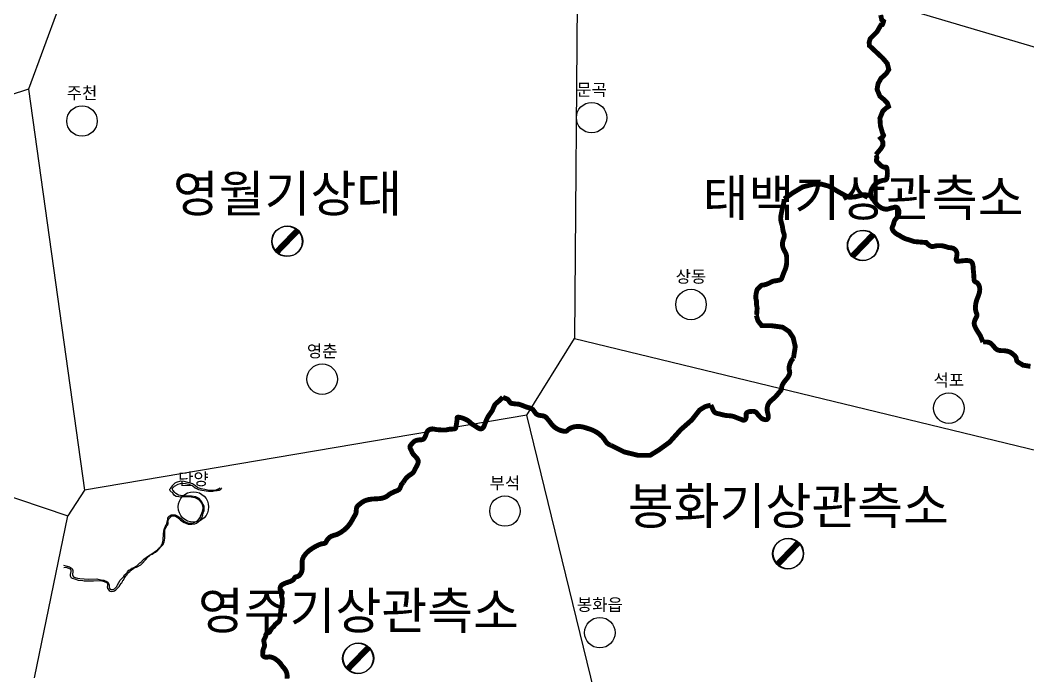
# Model space of a CAD drawing. Header units: millimetres. Extents: x -954552 to 1497340, y -301250 to 736091.
# Drawn here: x 307207 to 389927, y 374424 to 428269 of the extents above; entities that cross this region are included whole.
import ezdxf
from ezdxf.enums import TextEntityAlignment as Align

# ---------------------------------------------------------------- set-up
doc = ezdxf.new("R2010")
doc.units = ezdxf.units.MM
for name, color, linetype in [('2411', 7, 'Continuous'), ('AWS', 4, 'Continuous'), ('AWS명', 2, 'Continuous'), ('EL', 2, 'Continuous'), ('MAIN-RIVER', 5, 'Continuous'), ('Point', 1, 'Continuous'), ('관측소명', 3, 'Continuous'), ('기상청', 1, 'Continuous'), ('티센', 6, 'Continuous')]:
    doc.layers.add(name, color=color, linetype=linetype)
doc.styles.get("Standard").update_dxf_attribs({"font": ''})
doc.styles.get('Standard').set_extended_font_data('Gulim')

# ---------------------------------------------------------------- blocks, each defined once
blk = doc.blocks.new('관측소(기상청)')
at = {"layer": '기상청', "const_width": 500}
blk.add_lwpolyline([(821, 874), (-914, -926)], dxfattribs=at)
at = {"layer": '기상청'}
blk.add_circle((-46, -26), 1250, dxfattribs=at)

msp = doc.modelspace()

# ---------------------------------------------------------------- linework, layer by layer
at = {"layer": '2411', "const_width": 400}
for points in [[(377453, 417220), (377869, 417721), (378020, 417979), (378020, 418259), (377934, 418452), (377848, 418560), (378020, 418689), (378084, 418818), (377998, 418990), (377826, 419592), (377783, 420216), (378020, 420797), (378299, 421055), (378493, 421184), (378407, 421442), (378149, 421722), (377783, 422023), (377547, 422582), (377633, 423055), (377869, 423486), (378299, 423873), (378514, 424217), (378385, 424712), (378020, 425142), (376923, 426174), (376901, 426454), (376987, 426755), (377547, 427315), (377869, 427874), (377977, 427895), (378020, 427960), (378084, 428175), (377934, 428304), (377848, 428691)], [(377453, 417220), (377470, 417195), (377492, 417149), (377492, 417149), (377509, 417099), (377521, 417047), (377529, 416995), (377530, 416985), (377525, 416934), (377516, 416882), (377505, 416830), (377497, 416780), (377496, 416733), (377503, 416701), (377527, 416662), (377561, 416626), (377600, 416592), (377641, 416559), (377665, 416539), (377698, 416501), (377731, 416463), (377764, 416425), (377798, 416389), (377834, 416355), (377841, 416349), (377880, 416318), (377921, 416288), (377964, 416262), (378009, 416238), (378055, 416219), (378103, 416203), (378111, 416201), (378167, 416199), (378223, 416199), (378274, 416196), (378316, 416182), (378328, 416174), (378350, 416135), (378361, 416086), (378367, 416031), (378367, 416031), (378368, 416011), (378378, 415962), (378385, 415913), (378391, 415863), (378395, 415813), (378397, 415763), (378398, 415712), (378397, 415662), (378395, 415632), (378394, 415582), (378390, 415532), (378385, 415483), (378377, 415433), (378368, 415389), (378361, 415336), (378351, 415285), (378336, 415237), (378314, 415200), (378282, 415170), (378241, 415149), (378193, 415135), (378141, 415125), (378086, 415117), (378031, 415109), (378003, 415105), (377954, 415091), (377906, 415078), (377857, 415063), (377809, 415048), (377761, 415032), (377714, 415014), (377669, 414994), (377625, 414972), (377597, 414956), (377555, 414930), (377514, 414901), (377514, 414901), (377475, 414869), (377437, 414836), (377401, 414801), (377381, 414780), (377345, 414745), (377312, 414707), (377280, 414668), (377250, 414628), (377222, 414587), (377196, 414544), (377191, 414537), (377164, 414494), (377139, 414449), (377115, 414404), (377095, 414358), (377076, 414311), (377061, 414263), (377050, 414215), (377043, 414171), (377034, 414121), (377030, 414071), (377029, 414020), (377031, 413968), (377037, 413918), (377047, 413867), (377060, 413818), (377077, 413771), (377097, 413725), (377119, 413682), (377146, 413640), (377175, 413600), (377207, 413560), (377240, 413521), (377273, 413483), (377286, 413468), (377315, 413427), (377315, 413427), (377344, 413385), (377373, 413344), (377403, 413303), (377432, 413263), (377463, 413223), (377495, 413185), (377527, 413147), (377561, 413111), (377597, 413076), (377597, 413075), (377633, 413041), (377671, 413007), (377710, 412975), (377750, 412945), (377792, 412917), (377834, 412891), (377868, 412873), (377912, 412848), (377957, 412825), (378003, 412806), (378051, 412789), (378099, 412775), (378148, 412765), (378151, 412764), (378201, 412754), (378251, 412748), (378302, 412745), (378352, 412746), (378403, 412751), (378452, 412761), (378463, 412764), (378510, 412779), (378544, 412791), (378591, 412806), (378640, 412819), (378688, 412832), (378688, 412832), (378737, 412844), (378785, 412855), (378834, 412865), (378868, 412872), (378920, 412889), (378971, 412904), (379021, 412914), (379068, 412917), (379098, 412913), (379143, 412896), (379185, 412869), (379223, 412833), (379257, 412791), (379285, 412745), (379301, 412710), (379321, 412665), (379335, 412618), (379343, 412568), (379346, 412517), (379344, 412464), (379338, 412412), (379327, 412360), (379313, 412309), (379301, 412277), (379285, 412230), (379264, 412185), (379240, 412141), (379213, 412098), (379183, 412057), (379166, 412033), (379134, 411995), (379101, 411957), (379067, 411920), (379035, 411882), (379017, 411857), (378993, 411815), (378993, 411815), (378973, 411770), (378956, 411723), (378941, 411675), (378927, 411627), (378914, 411577), (378902, 411528), (378889, 411479), (378882, 411452), (378859, 411404), (378837, 411356), (378817, 411308), (378800, 411261), (378790, 411215), (378787, 411181), (378792, 411134), (378805, 411088), (378825, 411043), (378851, 410999), (378882, 410956), (378916, 410915), (378954, 410875), (378993, 410838), (379004, 410829), (379039, 410795), (379077, 410764), (379117, 410735), (379158, 410707), (379201, 410681), (379246, 410657), (379291, 410633), (379336, 410609), (379382, 410586), (379410, 410572), (379452, 410546), (379495, 410519), (379538, 410493), (379538, 410493), (379581, 410467), (379624, 410442), (379668, 410418), (379712, 410395), (379757, 410372), (379802, 410351), (379848, 410332), (379856, 410329), (379903, 410311), (379950, 410295), (379998, 410280), (380046, 410266), (380094, 410252), (380142, 410238), (380154, 410234), (380201, 410218), (380249, 410203), (380296, 410187), (380344, 410171), (380391, 410155), (380438, 410140), (380486, 410124), (380533, 410108), (380581, 410092), (380600, 410085), (381601, 410004), (381634, 409966), (381666, 409928), (381700, 409891), (381723, 409869), (381760, 409835), (381799, 409803), (381839, 409773), (381881, 409746), (381924, 409721), (381926, 409720), (381926, 409720), (381970, 409697), (381980, 409693), (382027, 409681), (382077, 409678), (382128, 409682), (382180, 409690), (382196, 409693), (382246, 409701), (382295, 409711), (382344, 409723), (382393, 409734), (382442, 409742), (382492, 409747), (382494, 409747), (382544, 409747), (382548, 409747), (382598, 409748), (382648, 409749), (382699, 409750), (382749, 409750), (382798, 409749), (382832, 409747), (382882, 409741), (382931, 409734), (382979, 409724), (383028, 409713), (383076, 409700), (383125, 409687), (383173, 409672), (383221, 409658), (383269, 409643), (383317, 409627), (383365, 409613), (383414, 409598), (383466, 409592), (383518, 409586), (383518, 409586), (383571, 409580), (383622, 409573), (383673, 409565), (383722, 409554), (383769, 409541), (383814, 409523), (383856, 409501), (383874, 409490), (383915, 409461), (383953, 409427), (383989, 409389), (384020, 409348), (384048, 409305), (384071, 409260), (384088, 409213), (384090, 409206), (384102, 409160), (384108, 409112), (384109, 409062), (384107, 409012), (384101, 408961), (384094, 408909), (384086, 408857), (384078, 408806), (384077, 408800), (384064, 408749), (384052, 408698), (384044, 408649), (384046, 408600), (384050, 408583), (384068, 408535), (384090, 408502), (384126, 408477), (384171, 408466), (384222, 408465), (384278, 408472), (384278, 408472), (384336, 408482), (384375, 408489), (384424, 408491), (384474, 408496), (384524, 408501), (384574, 408506), (384624, 408512), (384672, 408516), (384723, 408521), (384773, 408525), (384824, 408528), (384874, 408530), (384924, 408530), (384974, 408527), (385023, 408521), (385051, 408516), (385103, 408508), (385154, 408496), (385202, 408480), (385247, 408459), (385281, 408434), (385314, 408400), (385343, 408360), (385366, 408314), (385385, 408265), (385400, 408215), (385402, 408204), (385416, 408157), (385425, 408109), (385432, 408059), (385436, 408009), (385439, 407959), (385440, 407908), (385442, 407857), (385443, 407826), (385448, 407776), (385448, 407776), (385454, 407726), (385459, 407676), (385464, 407627), (385469, 407577), (385474, 407527), (385478, 407477), (385483, 407428), (385484, 407420), (385486, 407370), (385488, 407320), (385491, 407270), (385493, 407220), (385496, 407170), (385500, 407120), (385505, 407070), (385511, 407027), (385513, 406974), (385518, 406921), (385529, 406872), (385548, 406830), (385551, 406824), (385586, 406794), (385629, 406770), (385677, 406748), (385724, 406725), (385741, 406716), (385779, 406683), (385813, 406647), (385845, 406607), (385874, 406565), (385899, 406520), (385920, 406473), (385937, 406426), (385944, 406405), (385958, 406358), (385968, 406309), (385968, 406309), (385975, 406259), (385978, 406209), (385979, 406158), (385976, 406107), (385971, 406056), (385971, 406053), (385966, 406004), (385958, 405955), (385948, 405906), (385936, 405858), (385922, 405809), (385907, 405761), (385890, 405713), (385874, 405665), (385862, 405634), (385846, 405587), (385828, 405540), (385810, 405493), (385792, 405446), (385774, 405400), (385756, 405353), (385739, 405306), (385723, 405259), (385714, 405228), (385699, 405180), (385687, 405131), (385675, 405083), (385664, 405034), (385654, 404984), (385646, 404935), (385640, 404885), (385634, 404836), (385632, 404809), (385627, 404759), (385623, 404708), (385621, 404658), (385621, 404658), (385621, 404608), (385624, 404558), (385629, 404508), (385632, 404484), (385642, 404435), (385654, 404387), (385668, 404339), (385683, 404291), (385699, 404243), (385700, 404240), (385719, 404193), (385737, 404145), (385750, 404098), (385754, 404078), (385753, 404031), (385744, 403985), (385728, 403938), (385707, 403892), (385683, 403846), (385657, 403800), (385632, 403753), (385608, 403706), (385605, 403699), (385587, 403651), (385570, 403603), (385554, 403555), (385541, 403506), (385531, 403458), (385525, 403409), (385524, 403388), (385525, 403339), (385531, 403290), (385541, 403242), (385555, 403193), (385572, 403145), (385591, 403097), (385591, 403097), (385612, 403050), (385635, 403004), (385646, 402982), (385667, 402937), (385690, 402893), (385715, 402849), (385740, 402806), (385767, 402764), (385794, 402721), (385808, 402698), (385835, 402656), (385862, 402614), (385890, 402572), (385917, 402530), (385944, 402488), (385970, 402445), (385995, 402402), (386011, 402373), (386033, 402329), (386054, 402283), (386075, 402238), (386094, 402192), (386113, 402145), (386132, 402099), (386146, 402062), (386166, 402016), (386185, 401970), (386204, 401924), (386223, 401877), (386241, 401835), (386241, 401835)], [(369924, 413587), (370663, 414107), (371459, 414580), (372319, 414795), (373008, 414795), (373632, 414623), (374384, 414172), (375008, 413827), (375288, 413720), (375761, 413763), (376449, 413935), (377045, 413878)], [(369924, 413587), (369925, 413570), (369924, 413519), (369920, 413469), (369914, 413418), (369906, 413367), (369896, 413317), (369896, 413317), (369892, 413294), (369883, 413245), (369873, 413197), (369861, 413148), (369849, 413099), (369837, 413051), (369835, 413040), (369798, 412904), (369787, 412855), (369777, 412806), (369766, 412757), (369756, 412708), (369745, 412659), (369735, 412610), (369726, 412561), (369720, 412529), (369709, 412479), (369699, 412430), (369689, 412380), (369679, 412330), (369669, 412281), (369661, 412231), (369654, 412181), (369648, 412131), (369643, 412081), (369640, 412032), (369639, 411982), (369639, 411933), (369642, 411888), (369649, 411839), (369658, 411791), (369668, 411742), (369681, 411694), (369694, 411646), (369708, 411597), (369723, 411549), (369723, 411549), (369737, 411500), (369751, 411452), (369763, 411403), (369767, 411388), (369775, 411339), (369783, 411289), (369790, 411240), (369797, 411190), (369804, 411141), (369811, 411091), (369819, 411042), (369827, 410993), (369829, 410982), (369844, 410933), (369859, 410884), (369875, 410835), (369891, 410787), (369906, 410738), (369919, 410690), (369929, 410641), (369936, 410593), (369939, 410545), (369939, 410544), (369933, 410496), (369922, 410449), (369908, 410401), (369892, 410353), (369875, 410306), (369857, 410258), (369840, 410210), (369824, 410161), (369814, 410122), (369803, 410073), (369794, 410023), (369787, 409973), (369782, 409923), (369782, 409923), (369780, 409873), (369782, 409824), (369783, 409810), (369787, 409760), (369796, 409711), (369807, 409663), (369821, 409614), (369837, 409566), (369855, 409519), (369875, 409472), (369892, 409435), (369914, 409390), (369938, 409346), (369963, 409302), (369988, 409259), (370013, 409215), (370036, 409170), (370056, 409125), (370064, 409106), (370080, 409059), (370094, 409011), (370105, 408962), (370115, 408913), (370122, 408863), (370126, 408825), (370131, 408776), (370132, 408726), (370133, 408676), (370132, 408626), (370130, 408576), (370128, 408525), (370127, 408475), (370126, 408466), (370126, 408416), (370126, 408366), (370126, 408316), (370126, 408316), (370126, 408309), (370111, 408184), (370101, 408135), (370092, 408086), (370081, 408037), (370070, 407989), (370064, 407966), (370050, 407918), (370034, 407870), (370017, 407823), (369998, 407777), (369986, 407747), (369966, 407701), (369946, 407655), (369925, 407610), (369923, 407606), (369783, 407231), (369766, 407182), (369750, 407132), (369731, 407085), (369709, 407041), (369689, 407012), (369654, 406981), (369614, 406956), (369568, 406937), (369519, 406921), (369468, 406909), (369415, 406899), (369362, 406890), (369345, 406887), (369296, 406877), (369246, 406869), (369197, 406862), (369147, 406854), (369098, 406846), (369049, 406837), (369049, 406837), (369001, 406825), (368955, 406807), (368909, 406788), (368864, 406766), (368819, 406743), (368775, 406720), (368730, 406696), (368686, 406674), (368642, 406653), (368595, 406634), (368549, 406615), (368502, 406597), (368455, 406581), (368407, 406565), (368359, 406551), (368311, 406538), (368267, 406528), (368216, 406522), (368165, 406517), (368116, 406508), (368078, 406496), (368036, 406472), (367996, 406442), (367958, 406408), (367922, 406371), (367886, 406337), (367851, 406301), (367817, 406265), (367783, 406227), (367750, 406190), (367717, 406152), (367711, 406146), (367672, 406043), (367662, 405994), (367651, 405945), (367641, 405896), (367641, 405896), (367631, 405847), (367622, 405798), (367614, 405748), (367610, 405715), (367603, 405665), (367597, 405615), (367594, 405565), (367592, 405515), (367593, 405465), (367594, 405449), (367602, 405400), (367614, 405351), (367626, 405302), (367639, 405254), (367649, 405205), (367655, 405155), (367656, 405136), (367656, 405105), (367656, 404886), (367667, 404837), (367677, 404788), (367687, 404739), (367695, 404689), (367701, 404640), (367703, 404605), (367701, 404555), (367697, 404506), (367692, 404456), (367688, 404406), (367688, 404386), (367688, 404371), (367672, 404183), (367662, 404133), (367651, 404083), (367637, 404036), (367633, 404028)], [(367633, 404028), (367781, 403567), (368082, 403180), (368878, 403180), (369803, 403051), (370319, 402707), (370663, 402190), (370835, 401459), (370685, 400511)], [(390142, 399845), (390091, 399851), (390040, 399856), (389990, 399861), (389985, 399862), (389935, 399870), (389886, 399879), (389837, 399888), (389788, 399897), (389738, 399905), (389738, 399905), (389712, 399908), (389663, 399915), (389613, 399920), (389563, 399925), (389543, 399927), (389374, 400040), (389328, 400065), (389282, 400090), (389236, 400115), (389191, 400141), (389148, 400169), (389108, 400198), (389072, 400230), (389040, 400265), (389027, 400284), (389009, 400329), (388997, 400377), (388987, 400427), (388977, 400478), (388966, 400527), (388951, 400575), (388942, 400594), (388915, 400635), (388884, 400673), (388849, 400709), (388811, 400744), (388772, 400777), (388754, 400791), (388718, 400826), (388680, 400860), (388641, 400892), (388601, 400923), (388560, 400951), (388518, 400978), (388482, 400998), (388438, 401020), (388438, 401020), (388393, 401039), (388346, 401056), (388298, 401071), (388250, 401083), (388200, 401094), (388150, 401103), (388100, 401110), (388049, 401117), (387998, 401122), (387947, 401126), (387909, 401129), (387859, 401131), (387808, 401131), (387758, 401131), (387707, 401133), (387658, 401136), (387609, 401142), (387580, 401148), (387532, 401161), (387484, 401177), (387437, 401196), (387393, 401219), (387355, 401242), (387316, 401271), (387279, 401303), (387244, 401339), (387211, 401376), (387178, 401415), (387146, 401455), (387114, 401495), (387081, 401533), (387064, 401552), (387029, 401590), (386993, 401627), (386956, 401663), (386919, 401697), (386919, 401697), (386880, 401729), (386839, 401757), (386796, 401781), (386763, 401796), (386717, 401812), (386668, 401823), (386619, 401831), (386568, 401838), (386528, 401843), (386527, 401843), (386477, 401843), (386427, 401844), (386377, 401844), (386327, 401843), (386322, 401843), (386272, 401839), (386239, 401834)], [(370685, 400511), (370665, 400493), (370629, 400457), (370597, 400418), (370580, 400395), (370550, 400355), (370550, 400355), (370523, 400313), (370499, 400269), (370477, 400224), (370458, 400179), (370436, 400133), (370415, 400087), (370397, 400039), (370380, 399991), (370364, 399942), (370352, 399893), (370341, 399844), (370333, 399794), (370327, 399744), (370325, 399694), (370325, 399644), (370326, 399625), (370335, 399576), (370347, 399526), (370360, 399477), (370372, 399428), (370380, 399379), (370382, 399334), (370377, 399285), (370367, 399237), (370352, 399189), (370333, 399142), (370312, 399095), (370288, 399049), (370279, 399033), (370256, 398990), (370230, 398948), (370203, 398906), (370173, 398866), (370143, 398827), (370111, 398788), (370079, 398749), (370079, 398749), (370046, 398710), (370014, 398671), (369982, 398632), (369950, 398593), (369920, 398553), (369891, 398512), (369875, 398489), (369848, 398446), (369822, 398403), (369798, 398359), (369776, 398315), (369755, 398269), (369753, 398263), (369740, 398215), (369730, 398165), (369722, 398115), (369714, 398065), (369705, 398015), (369694, 397966), (369679, 397920), (369668, 397896), (369642, 397855), (369612, 397815), (369580, 397776), (369546, 397738), (369527, 397718), (369496, 397679), (369464, 397640), (369432, 397602), (369400, 397564), (369367, 397526), (369334, 397488), (369302, 397450), (369268, 397413), (369235, 397375), (369202, 397338), (369202, 397338), (369180, 397314), (369142, 397279), (369104, 397244), (369064, 397210), (369025, 397176), (368985, 397143), (368945, 397109), (368906, 397075), (368867, 397041), (368830, 397006), (368794, 396971), (368759, 396935), (368726, 396898), (368696, 396860), (368667, 396821), (368642, 396781), (368619, 396739), (368607, 396713), (368588, 396667), (368571, 396620), (368558, 396572), (368546, 396523), (368537, 396473), (368531, 396422), (368527, 396371), (368525, 396320), (368526, 396269), (368530, 396218), (368532, 396196), (368539, 396148), (368550, 396099), (368562, 396050), (368575, 396002), (368587, 395953), (368599, 395904), (368607, 395858), (368607, 395858), (368617, 395808), (368625, 395757), (368629, 395706), (368626, 395657), (368616, 395614), (368613, 395606), (368590, 395560), (368559, 395519), (368520, 395487), (368513, 395483), (368470, 395464), (368421, 395456), (368369, 395458), (368316, 395467), (368263, 395481), (368259, 395483), (368213, 395495), (368169, 395513), (368126, 395536), (368085, 395563), (368044, 395593), (368006, 395627), (367968, 395662), (367931, 395700), (367895, 395739), (367860, 395779), (367825, 395819), (367799, 395849), (367768, 395890), (367737, 395932), (367706, 395974), (367674, 396013), (367640, 396048), (367603, 396077), (367593, 396084), (367549, 396106), (367549, 396106), (367502, 396123), (367452, 396135), (367401, 396141), (367350, 396143), (367298, 396141), (367283, 396140), (367227, 396140), (367170, 396137), (367113, 396130), (367057, 396119), (367003, 396104), (366952, 396085), (366906, 396062), (366866, 396034), (366834, 396001), (366809, 395964), (366804, 395952), (366797, 395908), (366797, 395860), (366801, 395808), (366804, 395755), (366805, 395703), (366804, 395689), (366798, 395636), (366788, 395584), (366772, 395536), (366747, 395494), (366728, 395473), (366689, 395442), (366653, 395426), (366608, 395417), (366561, 395420), (366512, 395434), (366462, 395454), (366411, 395477), (366381, 395492), (366381, 395492), (366333, 395507), (366286, 395523), (366239, 395540), (366192, 395558), (366145, 395577), (366098, 395596), (366052, 395615), (366005, 395634), (365958, 395653), (365912, 395671), (365865, 395689), (365818, 395706), (365771, 395722), (365723, 395736), (365675, 395749), (365627, 395761), (365611, 395764), (365562, 395771), (365512, 395776), (365462, 395781), (365412, 395784), (365362, 395788), (365312, 395791), (365262, 395795), (365212, 395799), (365188, 395802), (365139, 395809), (365090, 395817), (365040, 395826), (364991, 395836), (364942, 395846), (364893, 395857), (364845, 395869), (364796, 395881), (364748, 395893), (364699, 395906), (364699, 395906), (364651, 395919), (364603, 395933), (364568, 395943), (364517, 395952), (364466, 395963), (364416, 395974), (364367, 395988), (364321, 396005), (364278, 396025), (364258, 396037), (364222, 396065), (364189, 396099), (364159, 396137), (364132, 396178), (364107, 396222), (364084, 396268), (364063, 396317), (364042, 396366), (364022, 396415), (364001, 396465), (363995, 396478), (363971, 396522), (363948, 396566), (363924, 396610), (363901, 396655)], [(338668, 390323), (338694, 390366), (338719, 390410), (338745, 390453), (338772, 390495), (338799, 390537), (338826, 390573), (338857, 390611), (338890, 390649), (338924, 390685), (338960, 390720), (338996, 390754), (339034, 390788), (339072, 390820), (339111, 390853), (339130, 390868), (339171, 390898), (339213, 390927), (339256, 390955), (339298, 390983), (339340, 391012), (339380, 391042), (339418, 391073), (339454, 391106), (339481, 391136), (339510, 391176), (339535, 391218), (339559, 391262), (339581, 391308), (339602, 391354), (339624, 391400), (339645, 391445), (339648, 391450), (339673, 391494), (339698, 391537), (339722, 391581), (339722, 391581), (339745, 391625), (339749, 391635), (339774, 391681), (339798, 391729), (339821, 391778), (339842, 391827), (339860, 391876), (339873, 391925), (339883, 391974), (339886, 392022), (339884, 392069), (339879, 392097), (339864, 392142), (339844, 392187), (339818, 392230), (339789, 392272), (339757, 392314), (339731, 392346), (339699, 392385), (339665, 392422), (339630, 392458), (339594, 392493), (339559, 392529), (339524, 392565), (339491, 392603), (339461, 392642), (339454, 392651), (339428, 392694), (339404, 392737), (339382, 392782), (339361, 392828), (339341, 392874), (339322, 392921), (339315, 392938), (339288, 392984), (339262, 393031), (339262, 393031), (339238, 393078), (339219, 393125), (339207, 393171), (339204, 393215), (339213, 393260), (339232, 393305), (339257, 393349), (339288, 393392), (339323, 393433), (339352, 393464), (339383, 393505), (339415, 393545), (339449, 393582), (339486, 393618), (339524, 393651), (339565, 393681), (339607, 393707), (339639, 393723), (339683, 393742), (339730, 393758), (339779, 393770), (339829, 393780), (339879, 393788), (339929, 393796), (339934, 393797), (339987, 393801), (340040, 393803), (340092, 393806), (340144, 393809), (340194, 393816), (340240, 393828), (340283, 393846), (340294, 393852), (340331, 393882), (340365, 393917), (340394, 393958), (340394, 393958), (340421, 394002), (340446, 394049), (340468, 394097), (340470, 394102), (340489, 394148), (340506, 394195), (340521, 394243), (340536, 394292), (340552, 394339), (340570, 394385), (340590, 394425), (340615, 394469), (340643, 394512), (340675, 394551), (340711, 394586), (340729, 394601), (340769, 394630), (340814, 394653), (340861, 394672), (340910, 394686), (340941, 394693), (340989, 394700), (341037, 394702), (341087, 394700), (341136, 394694), (341187, 394686), (341237, 394676), (341288, 394666), (341338, 394655), (341385, 394647), (341434, 394642), (341484, 394637), (341534, 394633), (341584, 394629), (341634, 394625), (341684, 394622), (341684, 394622), (341734, 394619), (341745, 394619), (341795, 394616), (341845, 394612), (341895, 394610), (341946, 394608), (341996, 394608), (342046, 394609), (342096, 394611), (342145, 394615), (342179, 394619), (342228, 394628), (342277, 394639), (342326, 394651), (342374, 394662), (342423, 394672), (342438, 394674), (342487, 394680), (342537, 394683), (342587, 394685), (342637, 394687), (342687, 394688), (342702, 394689), (342826, 394693), (342876, 394707), (342921, 394726), (342927, 394730), (342956, 394765), (342974, 394812), (342984, 394864), (342991, 394919), (342992, 394924), (343003, 394973), (343012, 395022), (343019, 395071), (343026, 395121), (343026, 395121), (343029, 395146), (343037, 395195), (343045, 395244), (343052, 395294), (343059, 395344), (343065, 395393), (343070, 395443), (343075, 395493), (343075, 395497), (343073, 395553), (343075, 395604), (343084, 395635), (343113, 395659), (343155, 395669), (343208, 395666), (343266, 395655), (343327, 395639), (343371, 395626), (343420, 395617), (343468, 395605), (343516, 395591), (343564, 395574), (343611, 395556), (343657, 395536), (343703, 395515), (343750, 395496), (343796, 395475), (343841, 395453), (343885, 395430), (343928, 395405), (343971, 395378), (343999, 395358), (344038, 395327), (344076, 395294), (344112, 395260), (344148, 395225), (344148, 395225), (344185, 395191), (344222, 395157), (344258, 395127), (344299, 395099), (344340, 395071), (344383, 395045), (344426, 395020), (344469, 394994), (344513, 394969), (344526, 394961), (344567, 394932), (344608, 394902), (344649, 394873), (344690, 394845), (344733, 394818), (344776, 394794), (344812, 394776), (344859, 394750), (344908, 394726), (344957, 394708), (345005, 394699), (345051, 394702), (345052, 394702), (345098, 394717), (345142, 394743), (345182, 394776), (345200, 394795), (345232, 394830), (345259, 394871), (345282, 394915), (345301, 394962), (345319, 395011), (345335, 395061), (345348, 395099), (345368, 395145), (345387, 395192), (345387, 395192), (345406, 395238), (345424, 395285), (345443, 395331), (345461, 395378), (345480, 395424), (345499, 395471), (345518, 395517), (345539, 395562), (345560, 395607), (345578, 395644), (345604, 395687), (345630, 395729), (345657, 395771), (345686, 395812), (345714, 395853), (345744, 395894), (345773, 395935), (345802, 395975), (345832, 396016), (345861, 396057), (345889, 396098), (345917, 396139), (345944, 396181), (345966, 396217), (345987, 396263), (346006, 396310), (346025, 396357), (346044, 396405), (346062, 396452), (346082, 396499), (346102, 396545), (346123, 396590), (346146, 396633), (346172, 396675), (346199, 396716), (346207, 396725), (346207, 396725), (346240, 396761), (346275, 396796), (346312, 396830), (346350, 396863), (346389, 396895), (346428, 396927), (346467, 396959), (346475, 396965), (346512, 396998), (346550, 397031), (346587, 397065), (346624, 397099), (346660, 397133), (346696, 397168), (346706, 397178), (346740, 397214), (346774, 397250), (346808, 397287), (346825, 397306), (346825, 397306)], [(355682, 393369), (355632, 393384), (355625, 393387), (355578, 393404), (355534, 393428), (355492, 393456), (355452, 393487), (355437, 393500), (355399, 393531), (355364, 393566), (355331, 393603), (355300, 393642), (355271, 393682), (355242, 393723), (355214, 393766), (355186, 393808), (355157, 393851), (355157, 393851), (355129, 393893), (355099, 393934), (355080, 393960), (355046, 393997), (355012, 394034), (354976, 394070), (354940, 394105), (354904, 394139), (354867, 394173), (354829, 394207), (354790, 394239), (354751, 394271), (354711, 394301), (354671, 394331), (354630, 394360), (354588, 394388), (354546, 394415), (354503, 394441), (354460, 394466), (354441, 394476), (354398, 394501), (354354, 394525), (354310, 394547), (354265, 394569), (354219, 394590), (354173, 394609), (354126, 394628), (354079, 394646), (354032, 394663), (353985, 394680), (353937, 394695), (353889, 394710), (353840, 394724), (353821, 394730), (353774, 394747), (353726, 394764), (353726, 394764), (353678, 394780), (353629, 394796), (353581, 394811), (353532, 394825), (353483, 394838), (353434, 394851), (353385, 394862), (353336, 394872), (353287, 394880), (353237, 394887), (353188, 394893), (353138, 394897), (353089, 394899), (353042, 394899), (352991, 394901), (352941, 394901), (352890, 394899), (352839, 394895), (352789, 394890), (352739, 394883), (352689, 394874), (352640, 394862), (352592, 394849), (352545, 394833), (352498, 394815), (352497, 394814), (352451, 394796), (352406, 394774), (352362, 394751), (352318, 394726), (352276, 394699), (352234, 394670), (352193, 394641), (352187, 394636), (352149, 394600), (352112, 394565), (352112, 394565), (352073, 394534), (352037, 394514), (351990, 394503), (351940, 394500), (351889, 394505), (351837, 394513), (351830, 394514), (351781, 394521), (351732, 394531), (351683, 394544), (351660, 394551), (351612, 394565), (351564, 394580), (351517, 394597), (351470, 394615), (351424, 394635), (351378, 394657), (351333, 394679), (351288, 394704), (351245, 394729), (351202, 394756), (351160, 394784), (351119, 394813), (351078, 394843), (351039, 394875), (351022, 394889), (350985, 394922), (350950, 394956), (350916, 394992), (350883, 395029), (350851, 395067), (350820, 395106), (350789, 395145), (350758, 395185), (350728, 395226), (350698, 395266), (350698, 395266), (350667, 395307), (350637, 395347), (350606, 395387), (350574, 395427), (350542, 395466), (350509, 395503), (350486, 395528), (350453, 395567), (350419, 395605), (350384, 395642), (350347, 395675), (350308, 395704), (350289, 395716), (350246, 395737), (350200, 395754), (350151, 395767), (350102, 395777), (350051, 395785), (350000, 395792), (349949, 395799), (349942, 395800), (349892, 395808), (349842, 395815), (349794, 395825), (349782, 395829), (349734, 395844), (349688, 395864), (349644, 395887), (349632, 395894), (349592, 395923), (349555, 395955), (349521, 395992), (349490, 396031), (349459, 396072), (349429, 396114), (349400, 396156), (349400, 396156), (349370, 396198), (349339, 396238), (349307, 396276), (349272, 396311), (349266, 396317), (349224, 396342), (349181, 396365), (349136, 396385), (349090, 396403), (349043, 396419), (348995, 396435), (348946, 396449), (348896, 396462), (348847, 396476), (348797, 396489), (348748, 396502), (348740, 396505), (348693, 396523), (348646, 396542), (348600, 396561), (348553, 396579), (348507, 396598), (348460, 396616), (348414, 396635), (348367, 396652), (348320, 396669), (348273, 396686), (348225, 396702), (348178, 396716), (348130, 396730), (348129, 396730), (348078, 396737), (348027, 396742), (347976, 396746), (347924, 396750), (347873, 396754), (347873, 396754), (347822, 396758), (347771, 396764), (347722, 396772), (347702, 396776), (347652, 396783), (347601, 396789), (347551, 396797), (347504, 396810), (347491, 396815), (347453, 396842), (347419, 396877), (347389, 396917), (347360, 396960), (347331, 397004), (347301, 397047), (347284, 397068), (347249, 397105), (347218, 397134), (347177, 397161), (347131, 397181), (347083, 397197), (347034, 397212), (347012, 397219), (346966, 397239), (346920, 397260), (346875, 397281), (346830, 397303), (346825, 397306)], [(363901, 396655), (363436, 396533), (362984, 396254), (362338, 395436), (361435, 394640), (360510, 393608), (359650, 392984), (358918, 392532), (357929, 392532), (356789, 392812), (356100, 393156), (355682, 393369)], [(338668, 390323), (338510, 390140), (338500, 390130), (338490, 390080), (338470, 390030), (338450, 389980), (338430, 389930), (338410, 389890), (338390, 389840), (338390, 389840), (338370, 389800), (338340, 389760), (338310, 389720), (338290, 389710), (338250, 389690), (338210, 389660), (338170, 389640), (338120, 389620), (338070, 389600), (338020, 389580), (337970, 389570), (337950, 389550), (337910, 389530), (337860, 389510), (337810, 389490), (337770, 389470), (337720, 389450), (337680, 389430), (337640, 389400), (337590, 389380), (337550, 389350), (337540, 389350), (337500, 389320), (337460, 389290), (337420, 389250), (337380, 389220), (337340, 389190), (337300, 389170), (337260, 389140), (337240, 389130), (337200, 389110), (337150, 389090), (337100, 389070), (337060, 389050), (337010, 389040), (336960, 389030), (336960, 389030), (336910, 389010), (336860, 389000), (336810, 388990), (336760, 388990), (336710, 388980), (336670, 388970), (336620, 388970), (336570, 388970), (336520, 388960), (336470, 388960), (336420, 388960), (336370, 388960), (336320, 388960), (336270, 388950), (336220, 388950), (336170, 388950), (336120, 388950), (336070, 388940), (336050, 388940), (336000, 388930), (335950, 388920), (335900, 388910), (335850, 388910), (335800, 388900), (335750, 388880), (335700, 388870), (335660, 388860), (335610, 388840), (335560, 388820), (335510, 388810), (335470, 388790), (335420, 388760), (335380, 388740), (335340, 388720), (335300, 388690), (335260, 388660), (335260, 388660), (335220, 388640), (335180, 388600), (335140, 388570), (335100, 388540), (335080, 388520), (335040, 388490), (335000, 388460), (334960, 388430), (334920, 388390), (334890, 388350), (334860, 388310), (334840, 388280), (334830, 388240), (334820, 388190), (334810, 388140), (334800, 388090), (334800, 388040), (334790, 387990), (334790, 387930), (334790, 387880), (334780, 387830), (334770, 387780), (334760, 387760), (334740, 387720), (334720, 387670), (334700, 387630), (334670, 387580), (334650, 387540), (334620, 387500), (334600, 387450), (334570, 387410), (334540, 387360), (334520, 387320), (334500, 387270), (334470, 387230), (334450, 387190), (334450, 387190), (334420, 387140), (334400, 387100), (334370, 387060), (334340, 387010), (334320, 386970), (334290, 386930), (334260, 386890), (334230, 386850), (334200, 386810), (334170, 386770), (334150, 386750), (334120, 386710), (334090, 386680), (334060, 386640), (334020, 386600), (333980, 386570), (333950, 386530), (333910, 386500), (333870, 386470), (333840, 386430), (333800, 386400), (333760, 386370), (333740, 386360), (333700, 386330), (333660, 386300), (333620, 386270), (333580, 386240), (333540, 386210), (333500, 386190), (333450, 386160), (333410, 386140), (333370, 386110), (333320, 386090), (333280, 386070), (333260, 386060), (333220, 386040), (333220, 386040), (333170, 386020), (333120, 386010), (333070, 385990), (333020, 385980), (332970, 385960), (332920, 385950), (332880, 385930), (332830, 385910), (332780, 385900), (332740, 385880), (332690, 385850), (332650, 385830), (332610, 385800), (332600, 385790), (332570, 385760), (332530, 385730), (332500, 385690), (332460, 385650), (332430, 385610), (332400, 385570), (332380, 385550), (332360, 385500), (332340, 385450), (332310, 385410), (332290, 385370), (332250, 385330), (332210, 385310), (332170, 385300), (332120, 385290), (332070, 385280), (332010, 385270), (331960, 385270), (331950, 385260), (331900, 385250), (331850, 385230), (331800, 385210), (331800, 385210), (331760, 385200), (331710, 385180), (331670, 385160), (331620, 385130), (331570, 385110), (331530, 385090), (331490, 385070), (331440, 385040), (331390, 385020), (331350, 384990), (331310, 384970), (331260, 384940), (331220, 384910), (331180, 384890), (331140, 384860), (331100, 384830), (331070, 384810), (331020, 384780), (330980, 384750), (330940, 384720), (330900, 384690), (330860, 384650), (330830, 384620), (330790, 384590), (330750, 384550), (330720, 384520), (330680, 384480), (330650, 384440), (330620, 384400), (330590, 384360), (330560, 384320), (330530, 384280), (330500, 384240), (330470, 384200), (330450, 384150), (330430, 384110), (330430, 384110), (330410, 384060), (330390, 384020), (330380, 383970), (330370, 383920), (330360, 383870), (330360, 383820), (330360, 383770), (330360, 383720), (330360, 383670), (330360, 383620), (330360, 383570), (330360, 383520), (330370, 383470), (330360, 383420), (330360, 383380), (330360, 383330), (330360, 383280), (330360, 383230), (330350, 383180), (330350, 383120), (330340, 383070), (330330, 383020), (330320, 382980), (330300, 382930), (330280, 382890), (330260, 382850), (330250, 382830), (330220, 382790), (330190, 382750), (330160, 382710), (330120, 382680), (330080, 382640), (330040, 382620), (329990, 382590), (329980, 382590), (329930, 382570), (329930, 382570), (329890, 382560), (329840, 382550), (329790, 382530), (329780, 382520), (329750, 382490), (329720, 382450), (329690, 382400), (329660, 382360), (329630, 382320), (329590, 382290), (329580, 382280), (329540, 382250), (329490, 382230), (329450, 382210), (329410, 382190), (329370, 382170), (329320, 382160), (329270, 382140), (329220, 382120), (329170, 382110), (329130, 382090), (329080, 382080), (329030, 382060), (328980, 382040), (328940, 382020), (328890, 382000), (328850, 381980), (328820, 381970), (328780, 381950), (328730, 381920), (328690, 381890), (328650, 381860), (328620, 381820), (328600, 381800), (328580, 381750), (328560, 381710), (328560, 381710), (328550, 381660), (328540, 381600), (328540, 381550), (328540, 381540), (328560, 381500), (328590, 381450), (328620, 381410), (328660, 381370), (328680, 381320), (328710, 381280), (328710, 381240), (328710, 381220), (328700, 381170), (328680, 381120), (328660, 381080), (328660, 381060), (328660, 381010), (328670, 380960), (328680, 380910), (328690, 380870), (328700, 380820), (328720, 380770), (328730, 380720), (328730, 380710), (328730, 380660), (328730, 380610), (328730, 380560), (328730, 380510), (328730, 380460), (328720, 380410), (328720, 380360), (328710, 380310), (328700, 380260), (328690, 380210), (328680, 380160), (328670, 380110), (328670, 380110), (328660, 380060), (328650, 380020), (328640, 379970), (328630, 379920), (328610, 379870), (328600, 379820), (328600, 379770), (328590, 379740), (328590, 379690), (328590, 379640), (328580, 379590), (328580, 379540), (328580, 379490), (328570, 379440), (328570, 379390), (328560, 379340), (328560, 379290), (328550, 379260), (328550, 379210), (328540, 379150), (328530, 379100), (328520, 379050), (328500, 379000), (328490, 378950), (328460, 378910), (328430, 378870), (328400, 378840), (328360, 378810), (328350, 378810), (328310, 378780), (328270, 378750), (328230, 378710), (328190, 378680), (328150, 378650), (328120, 378610), (328040, 378480), (328020, 378470), (327980, 378430), (327940, 378400), (327910, 378370), (327870, 378330), (327840, 378290), (327820, 378270), (327790, 378230), (327770, 378180), (327750, 378140), (327720, 378090), (327690, 378050), (327660, 378020), (327660, 378010), (327610, 377980), (327560, 377960), (327510, 377940), (327470, 377920), (327430, 377890), (327400, 377860), (327380, 377820), (327370, 377770), (327370, 377720), (327360, 377670), (327340, 377620), (327320, 377580), (327290, 377530), (327270, 377490), (327250, 377440), (327230, 377400), (327210, 377350), (327210, 377310), (327210, 377260), (327210, 377260), (327220, 377210), (327230, 377160), (327240, 377110), (327250, 377060), (327260, 377010), (327260, 376960), (327270, 376910), (327260, 376860), (327250, 376810), (327230, 376760), (327210, 376720), (327190, 376670), (327170, 376630), (327160, 376580), (327150, 376560), (327140, 376510), (327130, 376460), (327120, 376410), (327120, 376360), (327120, 376310), (327110, 376270), (327110, 376210), (327120, 376160), (327130, 376110), (327140, 376070), (327160, 376050), (327200, 376020), (327240, 375990), (327290, 375970), (327340, 375960), (327400, 375950), (327450, 375950), (327500, 375960), (327550, 375970), (327600, 375970), (327650, 375980), (327650, 375980), (327660, 375980), (327710, 375980), (327760, 375970), (327810, 375960), (327860, 375950), (327910, 375930), (327960, 375910), (327990, 375900), (328040, 375880), (328080, 375860), (328130, 375830), (328170, 375800), (328210, 375770), (328250, 375740), (328290, 375710), (328300, 375700), (328340, 375670), (328380, 375640), (328420, 375610), (328450, 375570), (328490, 375540), (328520, 375500), (328550, 375460), (328580, 375430), (328610, 375380), (328640, 375340), (328670, 375300), (328700, 375260), (328730, 375220), (328750, 375190), (328780, 375160), (328820, 375120), (328850, 375080), (328880, 375040), (328910, 375000), (328940, 374960), (328940, 374960), (328970, 374920), (329000, 374880), (329020, 374830), (329040, 374800), (329060, 374750), (329070, 374710), (329090, 374660), (329100, 374610), (329110, 374580), (329110, 374530), (329120, 374480), (329120, 374430), (329120, 374380), (329120, 374330), (329120, 374280), (329110, 374230), (329110, 374180)]]:
    msp.add_lwpolyline(points, dxfattribs=at)
at = {"layer": 'AWS'}
for centre in [(312284, 419986), (354116, 420260), (362276, 404919), (331999, 398790), (383437, 396408), (321429, 388290), (347003, 387956), (354792, 377970)]:
    msp.add_circle(centre, 1250, dxfattribs=at)
at = {"layer": 'MAIN-RIVER'}
for points in [[(310760, 383500), (310960, 383470), (311250, 383370), (311430, 383260), (311460, 383220), (311520, 383100), (311520, 382880), (311510, 382820), (311500, 382720), (311530, 382630), (311610, 382540), (311910, 382440), (312110, 382410), (312830, 382360), (313490, 382380), (313580, 382350), (313850, 382310), (313860, 382300), (314000, 382290), (314080, 382270), (314330, 382160), (314420, 382080), (314470, 382020), (314520, 381870), (314520, 381650), (314600, 381530), (314670, 381510), (314840, 381520), (314960, 381570), (314960, 381580), (315050, 381680), (315050, 381680), (315050, 381690), (315130, 381770), (315170, 381850), (315210, 381900), (315430, 382290), (315710, 382590), (315710, 382610), (315810, 382710), (315810, 382750), (315840, 382760), (315990, 382920), (316020, 382970), (316140, 383090), (316210, 383130), (316220, 383140), (316330, 383220), (316350, 383280), (316450, 383280), (316500, 383300), (316500, 383310), (316540, 383320), (316780, 383470), (317040, 383700), (317060, 383700), (317060, 383720), (317080, 383720), (317210, 383850), (317210, 383870), (317350, 384000), (317730, 384270), (318010, 384450), (318010, 384450), (318310, 384670), (318470, 384780), (318520, 384830), (318550, 384860), (318590, 384890), (318620, 384930), (318660, 384970), (318690, 385000), (318720, 385040), (318750, 385080), (318780, 385120), (318810, 385160), (318820, 385190), (318840, 385230), (318880, 385300), (318890, 385360), (318900, 385360), (318930, 385440), (318950, 385560), (318970, 386080), (319000, 386310), (319040, 386480), (319060, 386520), (319100, 386660), (319200, 386810), (319240, 386930), (319270, 387070), (319320, 387280), (319340, 387370), (319380, 387450), (319380, 387470), (319380, 387470), (319390, 387470), (319420, 387510), (319590, 387640), (319670, 387660), (319850, 387660), (319930, 387650), (320150, 387540), (320470, 387280), (320760, 387080), (320880, 387030), (321080, 386970), (321220, 386970), (321430, 386980), (321660, 387090), (321780, 387190), (321790, 387190), (321980, 387420), (322020, 387510), (322020, 387570), (322050, 387590), (322110, 387720), (322120, 387810), (322150, 387840), (322230, 388150), (322230, 388280), (322180, 388470), (322110, 388600), (321950, 388810), (321730, 388970), (321580, 389040), (321370, 389080), (321370, 389080), (321250, 389090), (320220, 389130), (320010, 389160), (319890, 389230), (319750, 389420), (319700, 389470), (319630, 389510), (319530, 389610), (319510, 389620), (319501, 389687), (319497, 389761), (319564, 389827), (319564, 389827), (319710, 390029), (319710, 390054), (319761, 390108), (319761, 390121), (319918, 390285), (320031, 390340), (320392, 390427), (320654, 390419), (321345, 390214), (321609, 390065), (321793, 389896), (321793, 389896), (321793, 389896), (322045, 389814), (322372, 389749), (322590, 389690), (322970, 389680), (322986, 389684), (323295, 389703), (323405, 389750), (323448, 389761), (323606, 389871)], [(310790, 383330), (310970, 383340), (311300, 383200), (311330, 383160), (311360, 383100), (311370, 382980), (311310, 382750), (311310, 382650), (311370, 382540), (311380, 382510), (311490, 382440), (311660, 382380), (311970, 382290), (312340, 382250), (312460, 382230), (312900, 382230), (313220, 382240), (313800, 382250), (314010, 382210), (314290, 382100), (314380, 382000), (314380, 381850), (314360, 381700), (314370, 381600), (314500, 381430), (314590, 381380), (314710, 381360), (314870, 381380), (314950, 381400), (315060, 381490), (315070, 381490), (315070, 381490), (315350, 381800), (315350, 381820), (315360, 381820), (315370, 381840), (315410, 381870), (315430, 381910), (315480, 381980), (315480, 382000), (315530, 382040), (315520, 382060), (315530, 382050), (315540, 382060), (315610, 382160), (315620, 382180), (315620, 382200), (315640, 382250), (315680, 382280), (315720, 382360), (315710, 382360), (315740, 382430), (315770, 382430), (315780, 382450), (315780, 382470), (315800, 382480), (315800, 382490), (315810, 382500), (315860, 382570), (315870, 382600), (315890, 382610), (315920, 382690), (315990, 382750), (315990, 382750), (315980, 382770), (315990, 382760), (316000, 382770), (316030, 382830), (316080, 382890), (316100, 382890), (316110, 382910), (316200, 383000), (316240, 383030), (316240, 383040), (316530, 383260), (316700, 383350), (316730, 383350), (316760, 383360), (317120, 383550), (317350, 383800), (317350, 383810), (317570, 384040), (317570, 384060), (317920, 384350), (318050, 384410), (318270, 384570), (318320, 384590), (318500, 384750), (318870, 385120), (318950, 385200), (319040, 385440), (319060, 385540), (319080, 385770), (319070, 385810), (319090, 385900), (319090, 385900), (319090, 386340), (319120, 386490), (319190, 386620), (319210, 386660), (319230, 386700), (319250, 386740), (319280, 386770), (319310, 386810), (319320, 386820), (319340, 386860), (319350, 386910), (319350, 386950), (319350, 387000), (319350, 387040), (319340, 387090), (319410, 387320), (319590, 387520), (319670, 387560), (319800, 387570), (319860, 387560), (319950, 387530), (320100, 387460), (320370, 387220), (320660, 387010), (320800, 386950), (320990, 386890), (321250, 386870), (321300, 386870), (321540, 386920), (321690, 386970), (321830, 387060), (321830, 387060), (321950, 387170), (321950, 387190), (321990, 387230), (321990, 387240), (322030, 387270), (322030, 387290), (322110, 387410), (322190, 387650), (322170, 387650), (322180, 387670), (322220, 387750), (322240, 387830), (322250, 387840), (322260, 387880), (322300, 387970), (322310, 388120), (322320, 388130), (322320, 388300), (322310, 388350), (322240, 388500), (322110, 388720), (321890, 388990), (321630, 389120), (321280, 389190), (320600, 389200), (320360, 389240), (320210, 389270), (319990, 389400), (319914, 389476), (319735, 389660), (319708, 389739), (319708, 389739), (319701, 389823), (319701, 389823), (319701, 389823), (319843, 389984), (319855, 389984), (319880, 390013), (320170, 390174), (320382, 390233), (320494, 390240), (320776, 390233), (321058, 390172), (321392, 390018), (321574, 389865), (321574, 389865), (321850, 389735), (322113, 389677), (322678, 389590), (323030, 389590), (323126, 389604), (323390, 389634), (323537, 389677), (323690, 389756), (323762, 389874)]]:
    msp.add_lwpolyline(points, dxfattribs=at)
at = {"layer": '기상청'}
for centre in [(329157, 410126), (376407, 409780), (370269, 384474), (334977, 375874)]:
    msp.add_circle(centre, 1250, dxfattribs=at)
at = {"layer": '티센'}
for points in [[(317741, 449349), (307894, 422606)], [(358768, 435475), (405994, 421480)], [(352953, 433262), (352725, 402127)], [(307894, 422606), (266003, 408890)], [(307894, 422606), (312484, 389673)], [(264429, 403332), (311110, 387575)], [(348805, 395844), (352725, 402127)], [(352725, 402127), (391681, 392678)], [(348805, 395844), (312484, 389673)], [(356073, 366017), (348805, 395844)], [(312484, 389673), (311110, 387575)], [(308391, 374250), (311110, 387575)]]:
    msp.add_lwpolyline(points, dxfattribs=at)

# ---------------------------------------------------------------- block references
at = {"layer": 'Point'}
for p in [(329157, 410126), (376407, 409780), (370269, 384474), (334977, 375874)]:
    msp.add_blockref('관측소(기상청)', p, dxfattribs=at)

# ---------------------------------------------------------------- texts
at = {"layer": 'AWS명'}
for s, p in [('주천', (312284, 421486)), ('문곡', (354116, 421760)), ('상동', (362276, 406419)), ('영춘', (331999, 400290)), ('석포', (383437, 397908)), ('단양', (321429, 389790)), ('부석', (347003, 389456)), ('봉화읍', (354792, 379470))]:
    msp.add_text(s, height=1000, dxfattribs=at).set_placement(p, align=Align.BOTTOM_CENTER)
at = {"layer": 'EL'}
for p in [(329157, 410125), (376407, 409779), (370269, 384473), (334977, 375873)]:
    msp.add_text('0.000', height=2.5, dxfattribs=at).set_placement(p, align=Align.TOP_CENTER)
at = {"layer": '관측소명'}
for s, p in [('영월기상대', (329157, 411626)), ('태백기상관측소', (376407, 411280)), ('봉화기상관측소', (370269, 385974)), ('영주기상관측소', (334977, 377374))]:
    msp.add_text(s, height=3000, dxfattribs=at).set_placement(p, align=Align.BOTTOM_CENTER)

doc.saveas('drawing.dxf')
